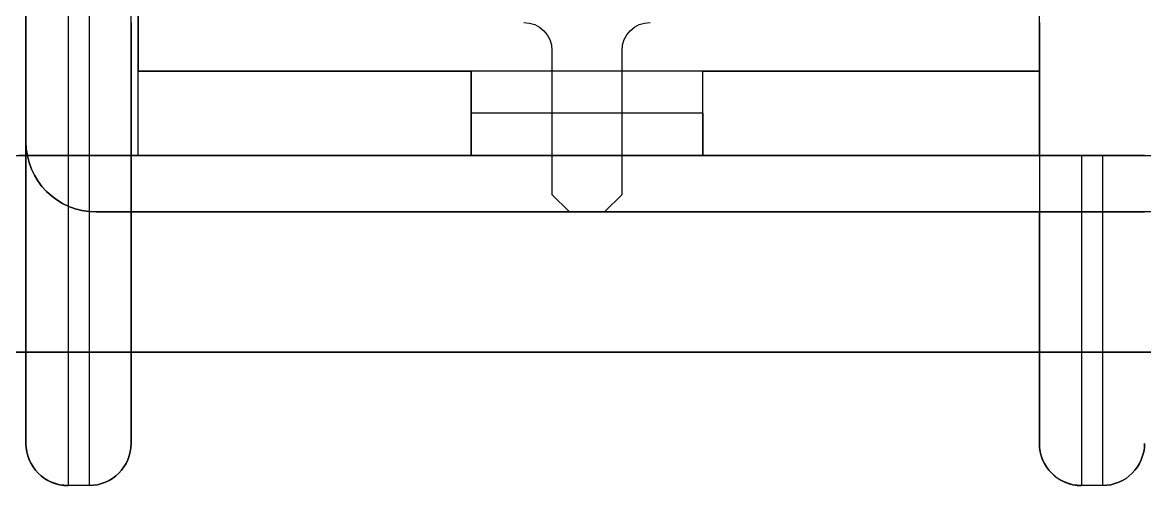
# Model space of a CAD drawing. Header units: inches. Extents: x 0 to 92454, y -34894 to 11.
# Drawn here: x 2.463 to 3.093, y 0 to 0.26 of the extents above; entities that cross this region are included whole.
import ezdxf

# ---------------------------------------------------------------- set-up
doc = ezdxf.new("R2010")
doc.units = ezdxf.units.IN
doc.header["$MEASUREMENT"] = 0

# ---------------------------------------------------------------- blocks, each defined once
blk = doc.blocks.new('2023_07_21_11_46_31_0481')
at = {"color": 7}
for p, q in [((63.2, 24.517, 87.6), (63.2, 0, 87.6)), ((62.6, 23.6, 88.2), (62.6, 0.6, 88.2)), ((62.6, 4.9, 124.1), (62.6, 23.6, 124.1)), ((63.5, 23.15, 87.6), (63.5, 0, 87.6)), ((64.1, 0.6, 88.2), (64.1, 23.15, 88.2)), ((64.2, 12.905, 94.9), (64.2, 5.905, 94.9)), ((77.05, 5.905, 94.9), (77.05, 12.905, 94.9)), ((70.1, 6.2, 102.1), (70.1, 6.2, 119.7)), ((71.1, 6.2, 102.1), (71.1, 6.2, 119.7)), ((77.05, 5.905, 94.9), (64.2, 5.905, 94.9)), ((64.2, 5.905, 97.3), (68.95, 5.905, 97.3)), ((64.2, 4.705, 97.3), (64.2, 5.905, 97.3)), ((68.95, 4.705, 97.3), (68.95, 5.905, 97.3)), ((72.25, 5.905, 99.7), (68.95, 5.905, 99.7)), ((68.95, 5.905, 99.7), (68.95, 5.305, 99.7)), ((72.25, 5.905, 97.3), (77.05, 5.905, 97.3)), ((72.25, 4.705, 97.3), (72.25, 5.905, 97.3)), ((72.25, 5.305, 99.7), (72.25, 5.905, 99.7)), ((77.05, 4.705, 97.3), (77.05, 5.905, 97.3)), ((72.25, 5.305, 99.7), (68.95, 5.305, 99.7)), ((72.25, 5.305, 99.7), (68.95, 5.305, 99.7)), ((62.6, 0.6, 119.7), (62.6, 4.9, 119.7)), ((62.6, 4.9, 124.1), (62.6, 4.9, 119.7)), ((64.2, 4.705, 87.4), (62.5, 4.705, 87.4)), ((68.95, 4.705, 97.3), (64.2, 4.705, 97.3)), ((72.25, 4.705, 99.1), (68.95, 4.705, 99.1)), ((77.05, 4.705, 97.3), (72.25, 4.705, 97.3)), ((77.05, 4.705, 88.2), (77.05, 0.6, 88.2)), ((77.65, 4.705, 87.6), (77.65, 0, 87.6)), ((77.95, 4.705, 87.6), (77.95, 0, 87.6)), ((63.6, 3.9, 119.7), (64.1, 3.9, 119.7)), ((63.6, 3.9, 124.1), (63.6, 3.9, 119.7)), ((106.4, 3.9, 124.1), (63.6, 3.9, 124.1)), ((64.1, 3.9, 119.7), (64.1, 0.6, 119.7)), ((77.05, 3.9, 119.7), (78.55, 3.9, 119.7)), ((77.05, 0.6, 119.7), (77.05, 3.9, 119.7)), ((124.95, 1.9, 2), (45.05, 1.9, 2)), ((62.6, 0.6, 88.2), (62.6, 0.6, 119.7)), ((64.1, 0.6, 88.2), (64.1, 0.6, 119.7)), ((77.05, 0.6, 88.2), (77.05, 0.6, 119.7)), ((63.2, 0, 87.6), (63.2, 0, 119.7)), ((63.5, 0, 119.7), (63.2, 0, 119.7)), ((63.5, 0, 87.6), (63.5, 0, 119.7)), ((77.65, 0, 87.6), (77.65, 0, 119.7)), ((77.95, 0, 119.7), (77.65, 0, 119.7)), ((77.95, 0, 87.6), (77.95, 0, 119.7))]:
    blk.add_line(p, q, dxfattribs=at)
at = {"color": 7, "extrusion": (0, 0, -1)}
for p, q in [((63.2, 24.517, 87.6), (63.2, 0, 87.6)), ((63.5, 23.15, 87.6), (63.5, 0, 87.6)), ((64.1, 6.6, 119.7), (64.1, 3.9, 119.7)), ((77.05, 6.6, 119.7), (77.05, 3.9, 119.7)), ((70.1, 6.2, 102.1), (70.1, 4.15, 102.1)), ((70.1, 6.2, 119.7), (70.1, 4.15, 119.7)), ((71.1, 4.15, 102.1), (71.1, 6.2, 102.1)), ((71.1, 4.15, 119.7), (71.1, 6.2, 119.7)), ((45.05, 4.705, 83.5), (124.95, 4.705, 83.5)), ((77.95, 4.705, 87.6), (77.65, 4.705, 87.6)), ((77.65, 4.705, 87.6), (77.65, 0, 87.6)), ((77.95, 4.705, 87.6), (77.95, 0, 87.6)), ((70.1, 4.15, 102.1), (70.35, 3.9, 102.1)), ((70.1, 4.15, 119.7), (70.35, 3.9, 119.7)), ((70.85, 3.9, 102.1), (71.1, 4.15, 102.1)), ((70.85, 3.9, 119.7), (71.1, 4.15, 119.7)), ((64.1, 3.9, 119.7), (70.35, 3.9, 119.7)), ((70.35, 3.9, 102.1), (70.85, 3.9, 102.1)), ((70.85, 3.9, 119.7), (77.05, 3.9, 119.7)), ((13.5, 1.9), (156.5, 1.9)), ((63.5, 0, 87.6), (63.2, 0, 87.6)), ((77.95, 0, 87.6), (77.65, 0, 87.6))]:
    blk.add_line(p, q, dxfattribs=at)
at = {"color": 7, "extrusion": (-1, 0, 0)}
for p, q in [((62.6, 4.9, 124.1), (62.6, 23.6, 124.1)), ((62.6, 23.6, 88.2), (62.6, 0.6, 88.2)), ((64.2, 12.905, 94.9), (64.2, 5.905, 94.9)), ((64.2, 4.705, 87.4), (64.2, 12.905, 87.4)), ((77.05, 5.905, 94.9), (77.05, 12.905, 94.9)), ((77.05, 6.6, 119.7), (77.05, 3.9, 119.7)), ((70.1, 6.2, 102.1), (70.1, 4.15, 102.1)), ((70.1, 6.2, 119.7), (70.1, 4.15, 119.7)), ((70.1, 6.2, 102.1), (70.1, 6.2, 119.7)), ((64.2, 5.905, 94.9), (64.2, 5.905, 97.3)), ((64.2, 4.705, 97.3), (64.2, 5.905, 97.3)), ((68.95, 5.905, 99.7), (68.95, 5.305, 99.7)), ((68.95, 5.905, 97.3), (68.95, 5.905, 99.7)), ((68.95, 4.705, 97.3), (68.95, 5.905, 97.3)), ((77.05, 5.905, 97.3), (77.05, 5.905, 94.9)), ((77.05, 4.705, 97.3), (77.05, 5.905, 97.3)), ((62.6, 4.9, 124.1), (62.6, 4.9, 119.7)), ((62.6, 0.6, 119.7), (62.6, 4.9, 119.7)), ((64.2, 4.705, 97.3), (64.2, 4.705, 87.4)), ((68.95, 4.705, 99.1), (68.95, 4.705, 97.3)), ((77.05, 4.705, 88.2), (77.05, 4.705, 97.3)), ((77.05, 4.705, 88.2), (77.05, 0.6, 88.2)), ((70.1, 4.15, 102.1), (70.1, 4.15, 119.7)), ((77.05, 0.6, 119.7), (77.05, 3.9, 119.7)), ((62.6, 0.6, 88.2), (62.6, 0.6, 119.7)), ((77.05, 0.6, 88.2), (77.05, 0.6, 119.7))]:
    blk.add_line(p, q, dxfattribs=at)
at = {"color": 7, "extrusion": (1, 0, 0)}
for p, q in [((64.1, 0.6, 88.2), (64.1, 23.15, 88.2)), ((64.1, 6.6, 119.7), (64.1, 3.9, 119.7)), ((71.1, 4.15, 102.1), (71.1, 6.2, 102.1)), ((71.1, 6.2, 102.1), (71.1, 6.2, 119.7)), ((71.1, 4.15, 119.7), (71.1, 6.2, 119.7)), ((72.25, 4.705, 97.3), (72.25, 5.905, 97.3)), ((72.25, 5.905, 99.7), (72.25, 5.905, 97.3)), ((72.25, 5.305, 99.7), (72.25, 5.905, 99.7)), ((72.25, 4.705, 97.3), (72.25, 4.705, 99.1)), ((71.1, 4.15, 102.1), (71.1, 4.15, 119.7)), ((64.1, 3.9, 119.7), (64.1, 0.6, 119.7)), ((64.1, 0.6, 88.2), (64.1, 0.6, 119.7))]:
    blk.add_line(p, q, dxfattribs=at)
at = {"color": 7, "extrusion": (0, 1, 0)}
for p, q in [((77.05, 5.905, 94.9), (64.2, 5.905, 94.9)), ((64.2, 5.905, 94.9), (64.2, 5.905, 97.3)), ((64.2, 5.905, 97.3), (68.95, 5.905, 97.3)), ((68.95, 5.905, 97.3), (68.95, 5.905, 99.7)), ((72.25, 5.905, 99.7), (68.95, 5.905, 99.7)), ((72.25, 5.905, 99.7), (72.25, 5.905, 97.3)), ((72.25, 5.905, 97.3), (77.05, 5.905, 97.3)), ((77.05, 5.905, 97.3), (77.05, 5.905, 94.9))]:
    blk.add_line(p, q, dxfattribs=at)
at = {"color": 7, "extrusion": (0, -1, 0)}
for p, q in [((45.05, 4.705, 83.5), (124.95, 4.705, 83.5)), ((64.2, 4.705, 87.4), (62.5, 4.705, 87.4)), ((68.95, 4.705, 97.3), (64.2, 4.705, 97.3)), ((64.2, 4.705, 97.3), (64.2, 4.705, 87.4)), ((72.25, 4.705, 99.1), (68.95, 4.705, 99.1)), ((68.95, 4.705, 99.1), (68.95, 4.705, 97.3)), ((77.05, 4.705, 97.3), (72.25, 4.705, 97.3)), ((72.25, 4.705, 97.3), (72.25, 4.705, 99.1)), ((77.05, 4.705, 88.2), (77.05, 4.705, 97.3)), ((77.95, 4.705, 87.6), (77.65, 4.705, 87.6)), ((106.4, 3.9, 124.1), (63.6, 3.9, 124.1)), ((63.6, 3.9, 124.1), (63.6, 3.9, 119.7)), ((63.6, 3.9, 119.7), (64.1, 3.9, 119.7)), ((64.1, 3.9, 119.7), (70.35, 3.9, 119.7)), ((70.35, 3.9, 102.1), (70.85, 3.9, 102.1)), ((70.35, 3.9, 102.1), (70.35, 3.9, 119.7)), ((70.85, 3.9, 102.1), (70.85, 3.9, 119.7)), ((70.85, 3.9, 119.7), (77.05, 3.9, 119.7)), ((77.05, 3.9, 119.7), (78.55, 3.9, 119.7)), ((13.5, 1.9), (156.5, 1.9)), ((124.95, 1.9, 2), (45.05, 1.9, 2)), ((63.5, 0, 119.7), (63.2, 0, 119.7)), ((63.2, 0, 87.6), (63.2, 0, 119.7)), ((63.5, 0, 87.6), (63.5, 0, 119.7)), ((77.95, 0, 119.7), (77.65, 0, 119.7)), ((77.65, 0, 87.6), (77.65, 0, 119.7)), ((77.95, 0, 87.6), (77.95, 0, 119.7)), ((63.5, 0, 87.6), (63.2, 0, 87.6)), ((77.95, 0, 87.6), (77.65, 0, 87.6))]:
    blk.add_line(p, q, dxfattribs=at)
at = {"color": 7, "extrusion": (-0.707107, -0.707107, 0)}
for p, q in [((70.1, 4.15, 102.1), (70.35, 3.9, 102.1)), ((70.1, 4.15, 119.7), (70.35, 3.9, 119.7)), ((70.1, 4.15, 102.1), (70.1, 4.15, 119.7)), ((70.35, 3.9, 102.1), (70.35, 3.9, 119.7))]:
    blk.add_line(p, q, dxfattribs=at)
at = {"color": 7, "extrusion": (0.707107, -0.707107, 0)}
for p, q in [((70.85, 3.9, 102.1), (71.1, 4.15, 102.1)), ((70.85, 3.9, 119.7), (71.1, 4.15, 119.7)), ((71.1, 4.15, 102.1), (71.1, 4.15, 119.7)), ((70.85, 3.9, 102.1), (70.85, 3.9, 119.7))]:
    blk.add_line(p, q, dxfattribs=at)
at = {"color": 7, "extrusion": (0, 0, -1)}
for centre, radius, start, end in [((-69.7, 6.2, -102.1), 0.4, 90, 180), ((-69.7, 6.2, -102.1), 0.4, 90, 180), ((-69.7, 6.2, -119.7), 0.4, 90, 180), ((-69.7, 6.2, -119.7), 0.4, 90, 180), ((-71.5, 6.2, -102.1), 0.4, 0, 90), ((-71.5, 6.2, -102.1), 0.4, 0, 90), ((-71.5, 6.2, -119.7), 0.4, 0, 90), ((-71.5, 6.2, -119.7), 0.4, 0, 90), ((-63.6, 4.9, -124.1), 1, 270, 0), ((-63.2, 0.6, -119.7), 0.6, 270, 0), ((-63.5, 0.6, -119.7), 0.6, 180, 270), ((-77.65, 0.6, -119.7), 0.6, 270, 0), ((-77.95, 0.6, -119.7), 0.6, 180, 270)]:
    blk.add_arc(centre, radius, start, end, dxfattribs=at)
at = {"color": 7, "extrusion": (-1, 0, 0)}
for centre in [(-5.305, 99.1, -68.95), (-5.305, 99.1, -72.25)]:
    blk.add_arc(centre, 0.6, 0, 90, dxfattribs=at)
at = {"color": 7, "extrusion": (1, 0, 0)}
for centre in [(5.305, 99.1, 68.95), (5.305, 99.1, 72.25)]:
    blk.add_arc(centre, 0.6, 90, 180, dxfattribs=at)
at = {"color": 7}
for centre, radius, start, end in [((63.6, 4.9, 119.7), 1, 180, 270), ((63.6, 4.9, 119.7), 1, 180, 270), ((63.6, 4.9, 124.1), 1, 180, 270), ((63.2, 0.6, 119.7), 0.6, 180, 270), ((63.5, 0.6, 119.7), 0.6, 270, 0), ((77.65, 0.6, 119.7), 0.6, 180, 270), ((77.95, 0.6, 119.7), 0.6, 270, 0)]:
    blk.add_arc(centre, radius, start, end, dxfattribs=at)
at = {"color": 7, "extrusion": (0, 1, 0)}
for centre, start, end in [((-77.65, 88.2, 4.705), 270, 360), ((-77.95, 88.2, 4.705), 180, 270)]:
    blk.add_arc(centre, 0.6, start, end, dxfattribs=at)
at = {"color": 7, "extrusion": (0, -1, 0)}
for centre, start, end in [((77.65, 88.2, -4.705), 180, 270), ((77.95, 88.2, -4.705), 270, 0)]:
    blk.add_arc(centre, 0.6, start, end, dxfattribs=at)
at = {"color": 7, "extrusion": (0, -0.707107, 0.707107)}
for centre, major_axis, start_param, end_param in [((63.2, 0.6, 88.2), (0, 0.6, 0.6), 1.570796, 3.141593), ((63.2, 0.6, 88.2), (0, 0.6, 0.6), 1.570796, 3.141593), ((63.5, 0.6, 88.2), (0, -0.6, -0.6), 0, 1.570796), ((63.5, 0.6, 88.2), (0, -0.6, -0.6), 0, 1.570796), ((77.65, 0.6, 88.2), (0, 0.6, 0.6), 1.570796, 3.141593), ((77.65, 0.6, 88.2), (0, 0.6, 0.6), 1.570796, 3.141593), ((77.95, 0.6, 88.2), (0, -0.6, -0.6), 0, 1.570796), ((77.95, 0.6, 88.2), (0, -0.6, -0.6), 0, 1.570796)]:
    blk.add_ellipse(centre, major_axis=major_axis, ratio=0.707107, start_param=start_param, end_param=end_param, dxfattribs=at)

msp = doc.modelspace()

# ---------------------------------------------------------------- block references
at = {"xscale": 0.03937007874015748, "yscale": 0.03937007874015748, "zscale": 0.03937007874015748}
msp.add_blockref('2023_07_21_11_46_31_0481', (0, 0), dxfattribs=at)
msp.add_blockref('2023_07_21_11_46_31_0481', (0, 0), dxfattribs=at)

doc.saveas('drawing.dxf')
